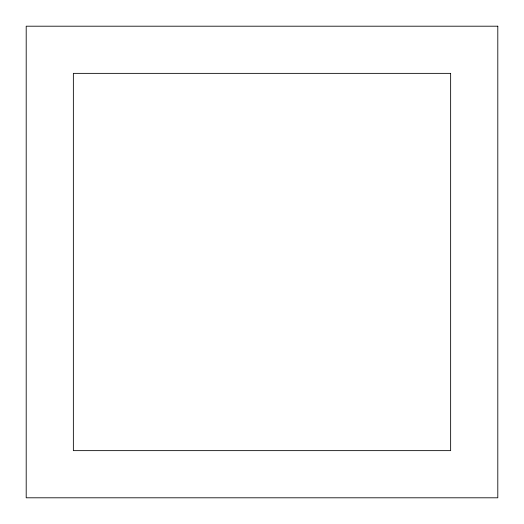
<?xml version="1.0" encoding="UTF-8"?>
<svg xmlns="http://www.w3.org/2000/svg" width="524" height="524" viewBox="0 0 524 524"><rect width="100%" height="100%" fill="white"/><g stroke="black" fill="none" stroke-linecap="round" stroke-linejoin="round"><path stroke-width="0.79" d="M497.8 26.2L26.2 26.2L26.2 497.8L497.8 497.8L497.8 26.2M450.64 73.36L73.36 73.36L73.36 450.64L450.64 450.64L450.64 73.36"/></g></svg>
